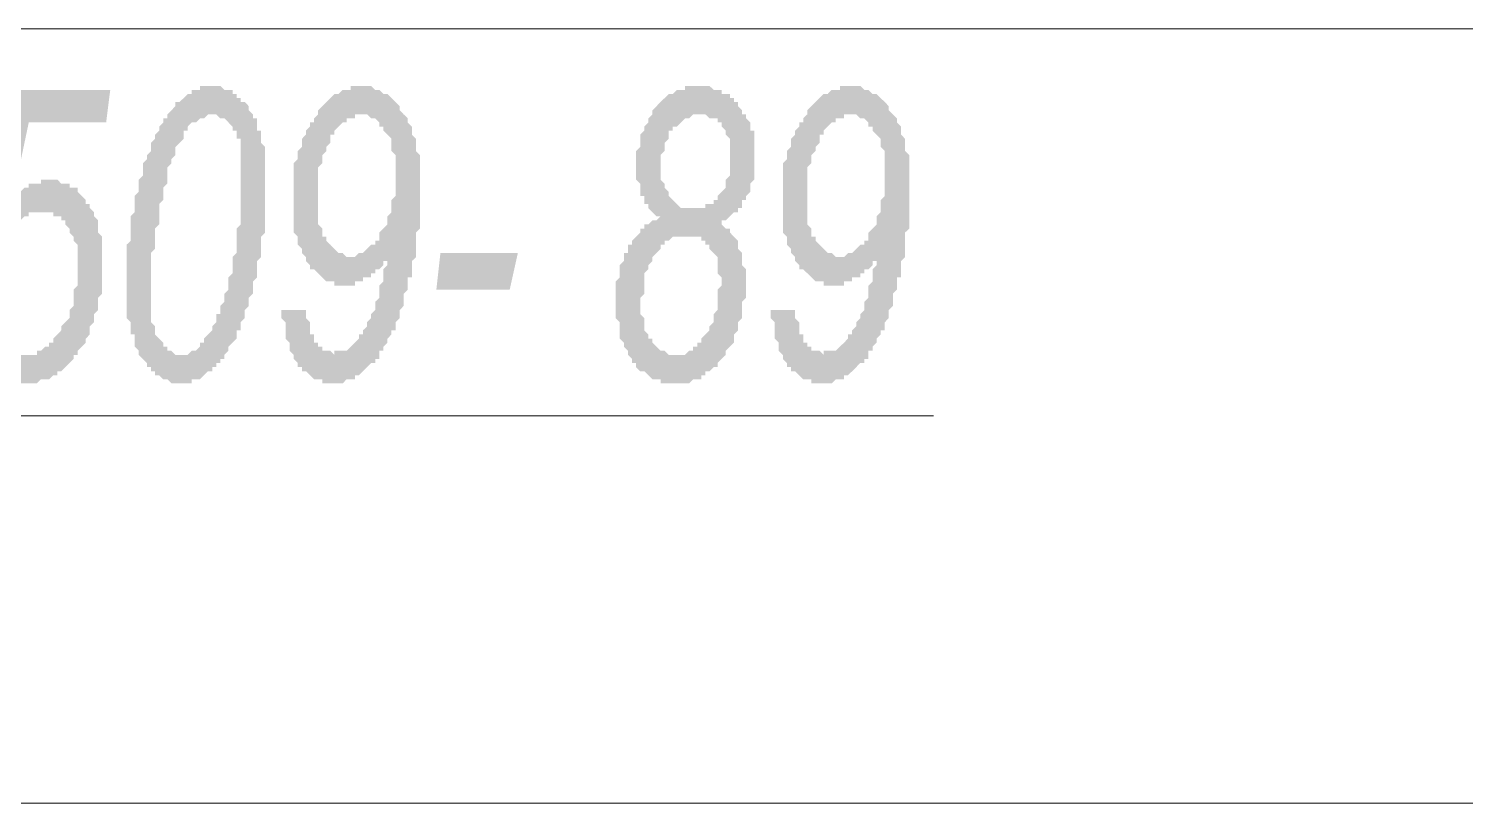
# Model space of a CAD drawing. Header units: millimetres. Extents: x 1372 to 666090, y 1285 to 31551.
# Drawn here: x 630924 to 632394, y 21939 to 22732 of the extents above; entities that cross this region are included whole.
import ezdxf

# ---------------------------------------------------------------- set-up
doc = ezdxf.new("R2010")
doc.units = ezdxf.units.MM
doc.layers.add('PDF _0', color=7, linetype='Continuous')
doc.layers.add('PDF _75-АЗ Штамп', color=7, linetype='Continuous')

msp = doc.modelspace()

# ---------------------------------------------------------------- hatches: boundary and pattern name
at = {"layer": 'PDF _75-АЗ Штамп', "transparency": 33554559}
msp.add_hatch(color=256, dxfattribs=at).paths.add_polyline_path([(630861.6, 22460.5), (630886.6, 22464.7), (630886.6, 22456.3), (630886.6, 22452.2), (630886.6, 22452.2), (630886.6, 22448), (630886.6, 22443.8), (630886.6, 22439.6), (630890.8, 22439.6), (630890.8, 22435.5), (630890.8, 22431.3), (630890.8, 22427.1), (630895, 22423), (630895, 22418.8), (630899.2, 22414.6), (630899.2, 22414.6), (630899.2, 22410.4), (630903.3, 22406.3), (630903.3, 22406.3), (630907.5, 22402.1), (630911.7, 22402.1), (630911.7, 22402.1), (630915.8, 22397.9), (630920, 22397.9), (630920, 22397.9), (630924.2, 22397.9), (630924.2, 22397.9), (630928.3, 22397.9), (630932.5, 22397.9), (630932.5, 22402.1), (630936.7, 22402.1), (630936.7, 22402.1), (630940.9, 22406.3), (630945, 22406.3), (630945, 22410.4), (630945, 22410.4), (630949.2, 22410.4), (630949.2, 22414.6), (630953.4, 22418.8), (630953.4, 22418.8), (630957.5, 22423), (630957.5, 22427.1), (630961.7, 22431.3), (630961.7, 22431.3), (630965.9, 22435.5), (630965.9, 22439.6), (630965.9, 22443.8), (630965.9, 22443.8), (630970.1, 22448), (630970.1, 22452.2), (630970.1, 22456.3), (630970.1, 22460.5), (630970.1, 22464.7), (630974.2, 22468.8), (630974.2, 22473), (630974.2, 22477.2), (630974.2, 22481.4), (630974.2, 22485.5), (630974.2, 22489.7), (630974.2, 22489.7), (630974.2, 22493.9), (630974.2, 22498), (630974.2, 22502.2), (630974.2, 22506.4), (630974.2, 22510.6), (630970.1, 22514.7), (630970.1, 22518.9), (630970.1, 22518.9), (630965.9, 22523.1), (630965.9, 22527.2), (630965.9, 22527.2), (630961.7, 22531.4), (630961.7, 22535.6), (630957.5, 22535.6), (630957.5, 22539.8), (630953.4, 22539.8), (630949.2, 22539.8), (630949.2, 22543.9), (630945, 22543.9), (630940.9, 22543.9), (630940.9, 22543.9), (630936.7, 22543.9), (630932.5, 22543.9), (630932.5, 22543.9), (630928.3, 22543.9), (630924.2, 22543.9), (630924.2, 22539.8), (630920, 22539.8), (630915.8, 22535.6), (630915.8, 22535.6), (630911.7, 22535.6), (630911.7, 22531.4), (630907.5, 22531.4), (630907.5, 22527.2), (630903.3, 22523.1), (630903.3, 22523.1), (630899.2, 22518.9), (630899.2, 22514.7), (630899.2, 22514.7), (630874.1, 22514.7), (630907.5, 22669.1), (631007.6, 22669.1), (631003.4, 22635.7), (630924.2, 22635.7), (630907.5, 22556.4), (630911.7, 22560.6), (630911.7, 22564.8), (630915.8, 22564.8), (630920, 22569), (630920, 22569), (630924.2, 22569), (630924.2, 22573.1), (630928.3, 22573.1), (630928.3, 22573.1), (630932.5, 22573.1), (630936.7, 22573.1), (630936.7, 22577.3), (630940.9, 22577.3), (630945, 22577.3), (630945, 22577.3), (630949.2, 22577.3), (630953.4, 22577.3), (630953.4, 22577.3), (630957.5, 22573.1), (630961.7, 22573.1), (630961.7, 22573.1), (630965.9, 22573.1), (630965.9, 22569), (630970.1, 22569), (630974.2, 22569), (630974.2, 22564.8), (630978.4, 22560.6), (630978.4, 22560.6), (630982.6, 22556.4), (630982.6, 22556.4), (630982.6, 22552.3), (630986.7, 22552.3), (630986.7, 22548.1), (630990.9, 22543.9), (630990.9, 22543.9), (630990.9, 22539.8), (630995.1, 22535.6), (630995.1, 22531.4), (630995.1, 22527.2), (630995.1, 22523.1), (630999.3, 22518.9), (630999.3, 22514.7), (630999.3, 22514.7), (630999.3, 22506.4), (630999.3, 22502.2), (630999.3, 22498), (630999.3, 22493.9), (630999.3, 22493.9), (630999.3, 22489.7), (630999.3, 22485.5), (630999.3, 22481.4), (630999.3, 22477.2), (630999.3, 22473), (630999.3, 22468.8), (630999.3, 22464.7), (630999.3, 22460.5), (630995.1, 22456.3), (630995.1, 22452.2), (630995.1, 22448), (630995.1, 22443.8), (630990.9, 22439.6), (630990.9, 22435.5), (630990.9, 22431.3), (630990.9, 22431.3), (630986.7, 22427.1), (630986.7, 22423), (630986.7, 22418.8), (630982.6, 22414.6), (630982.6, 22410.4), (630978.4, 22406.3), (630978.4, 22406.3), (630974.2, 22402.1), (630974.2, 22397.9), (630970.1, 22397.9), (630970.1, 22393.8), (630965.9, 22389.6), (630965.9, 22389.6), (630961.7, 22385.4), (630961.7, 22385.4), (630957.5, 22381.2), (630953.4, 22381.2), (630953.4, 22377.1), (630949.2, 22377.1), (630949.2, 22377.1), (630945, 22372.9), (630940.9, 22372.9), (630940.9, 22372.9), (630936.7, 22372.9), (630932.5, 22368.7), (630932.5, 22368.7), (630928.3, 22368.7), (630924.2, 22368.7), (630924.2, 22368.7), (630920, 22368.7), (630915.8, 22368.7), (630915.8, 22368.7), (630911.7, 22368.7), (630907.5, 22368.7), (630907.5, 22372.9), (630903.3, 22372.9), (630899.2, 22372.9), (630899.2, 22372.9), (630895, 22377.1), (630895, 22377.1), (630890.8, 22381.2), (630890.8, 22381.2), (630886.6, 22381.2), (630882.5, 22385.4), (630882.5, 22389.6), (630878.3, 22389.6), (630878.3, 22393.8), (630874.1, 22397.9), (630874.1, 22397.9), (630874.1, 22402.1), (630870, 22406.3), (630870, 22410.4), (630870, 22414.6), (630865.8, 22414.6), (630865.8, 22418.8), (630865.8, 22423), (630865.8, 22427.1), (630861.6, 22431.3), (630861.6, 22435.5), (630861.6, 22439.6), (630861.6, 22443.8), (630861.6, 22448), (630861.6, 22452.2), (630861.6, 22452.2), (630861.6, 22456.3), (630861.6, 22460.5)])
h = msp.add_hatch(color=256, dxfattribs=at)
h.paths.add_polyline_path([(631024.3, 22473), (631024.3, 22477.2), (631024.3, 22481.4), (631024.3, 22485.5), (631024.3, 22489.7), (631024.3, 22493.9), (631024.3, 22498), (631024.3, 22498), (631024.3, 22502.2), (631024.3, 22506.4), (631024.3, 22510.6), (631028.5, 22514.7), (631028.5, 22518.9), (631028.5, 22523.1), (631028.5, 22527.2), (631028.5, 22531.4), (631028.5, 22535.6), (631028.5, 22539.8), (631032.6, 22543.9), (631032.6, 22548.1), (631032.6, 22552.3), (631032.6, 22556.4), (631032.6, 22560.6), (631036.8, 22564.8), (631036.8, 22569), (631036.8, 22573.1), (631036.8, 22577.3), (631041, 22581.5), (631041, 22585.6), (631041, 22589.8), (631041, 22594), (631045.1, 22598.2), (631045.1, 22602.3), (631045.1, 22602.3), (631049.3, 22606.5), (631049.3, 22610.7), (631049.3, 22610.7), (631049.3, 22614.8), (631053.5, 22619), (631053.5, 22623.2), (631057.7, 22627.4), (631057.7, 22627.4), (631057.7, 22631.5), (631061.8, 22635.7), (631061.8, 22639.9), (631066, 22639.9), (631066, 22644), (631070.2, 22648.2), (631070.2, 22648.2), (631070.2, 22648.2), (631074.3, 22652.4), (631074.3, 22656.6), (631078.5, 22656.6), (631082.7, 22660.7), (631082.7, 22660.7), (631086.9, 22664.9), (631086.9, 22664.9), (631091, 22664.9), (631091, 22669.1), (631095.2, 22669.1), (631099.4, 22669.1), (631099.4, 22673.2), (631103.5, 22673.2), (631107.7, 22673.2), (631107.7, 22673.2), (631111.9, 22673.2), (631116.1, 22673.2), (631116.1, 22673.2), (631120.2, 22673.2), (631124.4, 22669.1), (631124.4, 22669.1), (631128.6, 22669.1), (631132.7, 22669.1), (631132.7, 22664.9), (631136.9, 22664.9), (631136.9, 22660.7), (631141.1, 22660.7), (631141.1, 22656.6), (631145.3, 22656.6), (631149.4, 22652.4), (631149.4, 22652.4), (631149.4, 22648.2), (631153.6, 22644), (631153.6, 22639.9), (631157.8, 22639.9), (631157.8, 22635.7), (631157.8, 22631.5), (631157.8, 22627.4), (631161.9, 22627.4), (631161.9, 22623.2), (631161.9, 22619), (631161.9, 22614.8), (631166.1, 22610.7), (631166.1, 22606.5), (631166.1, 22602.3), (631166.1, 22598.2), (631166.1, 22594), (631166.1, 22589.8), (631166.1, 22585.6), (631166.1, 22581.5), (631166.1, 22577.3), (631166.1, 22573.1), (631166.1, 22569), (631166.1, 22564.8), (631166.1, 22560.6), (631166.1, 22556.4), (631166.1, 22552.3), (631166.1, 22548.1), (631166.1, 22543.9), (631166.1, 22539.8), (631166.1, 22535.6), (631166.1, 22531.4), (631166.1, 22527.2), (631166.1, 22527.2), (631166.1, 22523.1), (631161.9, 22518.9), (631161.9, 22514.7), (631161.9, 22510.6), (631161.9, 22506.4), (631161.9, 22502.2), (631161.9, 22498), (631157.8, 22493.9), (631157.8, 22489.7), (631157.8, 22485.5), (631157.8, 22481.4), (631157.8, 22477.2), (631157.8, 22477.2), (631153.6, 22473), (631153.6, 22468.8), (631153.6, 22464.7), (631153.6, 22460.5), (631149.4, 22456.3), (631149.4, 22452.2), (631149.4, 22448), (631145.3, 22443.8), (631145.3, 22439.6), (631145.3, 22435.5), (631141.1, 22431.3), (631141.1, 22427.1), (631141.1, 22423), (631136.9, 22423), (631136.9, 22418.8), (631136.9, 22414.6), (631132.7, 22410.4), (631132.7, 22410.4), (631128.6, 22406.3), (631128.6, 22402.1), (631128.6, 22402.1), (631124.4, 22397.9), (631124.4, 22393.8), (631120.2, 22393.8), (631120.2, 22389.6), (631116.1, 22389.6), (631116.1, 22385.4), (631111.9, 22385.4), (631111.9, 22381.2), (631107.7, 22381.2), (631103.5, 22377.1), (631103.5, 22377.1), (631099.4, 22372.9), (631099.4, 22372.9), (631095.2, 22372.9), (631091, 22372.9), (631091, 22368.7), (631086.9, 22368.7), (631082.7, 22368.7), (631082.7, 22368.7), (631078.5, 22368.7), (631074.3, 22368.7), (631074.3, 22368.7), (631070.2, 22368.7), (631066, 22372.9), (631066, 22372.9), (631061.8, 22372.9), (631061.8, 22372.9), (631057.7, 22377.1), (631053.5, 22377.1), (631053.5, 22381.2), (631049.3, 22381.2), (631049.3, 22385.4), (631045.1, 22385.4), (631045.1, 22389.6), (631041, 22393.8), (631041, 22393.8), (631036.8, 22397.9), (631036.8, 22402.1), (631036.8, 22402.1), (631032.6, 22406.3), (631032.6, 22410.4), (631032.6, 22414.6), (631032.6, 22418.8), (631028.5, 22418.8), (631028.5, 22423), (631028.5, 22427.1), (631028.5, 22431.3), (631024.3, 22435.5), (631024.3, 22439.6), (631024.3, 22443.8), (631024.3, 22448), (631024.3, 22452.2), (631024.3, 22456.3), (631024.3, 22460.5), (631024.3, 22464.7), (631024.3, 22473), (631024.3, 22473)], flags=0)
h.paths.add_polyline_path([(631049.3, 22460.5), (631049.3, 22456.3), (631049.3, 22452.2), (631049.3, 22448), (631049.3, 22443.8), (631049.3, 22439.6), (631049.3, 22435.5), (631049.3, 22431.3), (631053.5, 22427.1), (631053.5, 22427.1), (631053.5, 22423), (631053.5, 22418.8), (631057.7, 22414.6), (631057.7, 22414.6), (631061.8, 22410.4), (631061.8, 22406.3), (631066, 22406.3), (631066, 22402.1), (631070.2, 22402.1), (631070.2, 22402.1), (631074.3, 22397.9), (631078.5, 22397.9), (631078.5, 22397.9), (631078.5, 22397.9), (631082.7, 22397.9), (631086.9, 22397.9), (631086.9, 22397.9), (631091, 22402.1), (631095.2, 22402.1), (631095.2, 22402.1), (631099.4, 22406.3), (631099.4, 22410.4), (631103.5, 22410.4), (631103.5, 22414.6), (631107.7, 22418.8), (631107.7, 22418.8), (631107.7, 22418.8), (631111.9, 22423), (631111.9, 22427.1), (631111.9, 22427.1), (631116.1, 22431.3), (631116.1, 22435.5), (631116.1, 22439.6), (631120.2, 22439.6), (631120.2, 22443.8), (631120.2, 22448), (631124.4, 22452.2), (631124.4, 22456.3), (631124.4, 22460.5), (631128.6, 22464.7), (631128.6, 22468.8), (631128.6, 22473), (631128.6, 22477.2), (631132.7, 22481.4), (631132.7, 22485.5), (631132.7, 22489.7), (631132.7, 22493.9), (631132.7, 22498), (631136.9, 22502.2), (631136.9, 22506.4), (631136.9, 22510.6), (631136.9, 22514.7), (631136.9, 22523.1), (631136.9, 22527.2), (631141.1, 22531.4), (631141.1, 22535.6), (631141.1, 22539.8), (631141.1, 22543.9), (631141.1, 22548.1), (631141.1, 22552.3), (631141.1, 22556.4), (631141.1, 22560.6), (631141.1, 22560.6), (631141.1, 22564.8), (631141.1, 22569), (631141.1, 22573.1), (631141.1, 22577.3), (631141.1, 22581.5), (631141.1, 22581.5), (631141.1, 22589.8), (631141.1, 22594), (631141.1, 22598.2), (631141.1, 22602.3), (631141.1, 22606.5), (631141.1, 22610.7), (631141.1, 22614.8), (631141.1, 22619), (631136.9, 22619), (631136.9, 22623.2), (631136.9, 22627.4), (631132.7, 22627.4), (631132.7, 22631.5), (631128.6, 22635.7), (631128.6, 22635.7), (631124.4, 22639.9), (631124.4, 22639.9), (631120.2, 22639.9), (631116.1, 22644), (631116.1, 22644), (631111.9, 22644), (631111.9, 22644), (631107.7, 22644), (631107.7, 22644), (631103.5, 22639.9), (631099.4, 22639.9), (631099.4, 22639.9), (631095.2, 22635.7), (631091, 22635.7), (631091, 22635.7), (631086.9, 22631.5), (631086.9, 22627.4), (631082.7, 22627.4), (631082.7, 22623.2), (631082.7, 22619), (631078.5, 22614.8), (631078.5, 22614.8), (631074.3, 22610.7), (631074.3, 22606.5), (631074.3, 22606.5), (631074.3, 22602.3), (631070.2, 22598.2), (631070.2, 22594), (631070.2, 22594), (631066, 22589.8), (631066, 22585.6), (631066, 22581.5), (631066, 22577.3), (631066, 22573.1), (631061.8, 22569), (631061.8, 22564.8), (631061.8, 22560.6), (631061.8, 22556.4), (631057.7, 22552.3), (631057.7, 22548.1), (631057.7, 22543.9), (631057.7, 22539.8), (631057.7, 22531.4), (631053.5, 22527.2), (631053.5, 22523.1), (631053.5, 22518.9), (631053.5, 22514.7), (631053.5, 22510.6), (631053.5, 22506.4), (631049.3, 22502.2), (631049.3, 22498), (631049.3, 22493.9), (631049.3, 22489.7), (631049.3, 22485.5), (631049.3, 22481.4), (631049.3, 22477.2), (631049.3, 22473), (631049.3, 22468.8), (631049.3, 22464.7), (631049.3, 22464.7), (631049.3, 22460.5)], flags=0)
h = msp.add_hatch(color=256, dxfattribs=at)
h.paths.add_polyline_path([(631182.8, 22443.8), (631207.8, 22443.8), (631207.8, 22439.6), (631207.8, 22435.5), (631212, 22431.3), (631212, 22427.1), (631212, 22423), (631212, 22418.8), (631216.2, 22418.8), (631216.2, 22414.6), (631216.2, 22410.4), (631220.3, 22410.4), (631220.3, 22406.3), (631224.5, 22406.3), (631224.5, 22402.1), (631228.7, 22402.1), (631228.7, 22402.1), (631232.9, 22402.1), (631237, 22397.9), (631237, 22397.9), (631237, 22402.1), (631241.2, 22402.1), (631245.4, 22402.1), (631245.4, 22402.1), (631249.5, 22402.1), (631253.7, 22406.3), (631253.7, 22406.3), (631257.9, 22410.4), (631257.9, 22410.4), (631262.1, 22414.6), (631262.1, 22418.8), (631266.2, 22418.8), (631266.2, 22423), (631270.4, 22427.1), (631270.4, 22427.1), (631270.4, 22431.3), (631274.6, 22435.5), (631274.6, 22439.6), (631274.6, 22439.6), (631278.7, 22443.8), (631278.7, 22448), (631278.7, 22452.2), (631282.9, 22456.3), (631282.9, 22460.5), (631282.9, 22464.7), (631282.9, 22468.8), (631287.1, 22473), (631287.1, 22477.2), (631287.1, 22481.4), (631287.1, 22485.5), (631291.3, 22489.7), (631291.3, 22493.9), (631291.3, 22493.9), (631287.1, 22493.9), (631287.1, 22489.7), (631282.9, 22485.5), (631278.7, 22485.5), (631278.7, 22481.4), (631274.6, 22481.4), (631274.6, 22477.2), (631270.4, 22477.2), (631270.4, 22477.2), (631266.2, 22477.2), (631266.2, 22473), (631262.1, 22473), (631257.9, 22473), (631257.9, 22468.8), (631253.7, 22468.8), (631249.5, 22468.8), (631249.5, 22468.8), (631249.5, 22468.8), (631245.4, 22468.8), (631241.2, 22468.8), (631237, 22468.8), (631237, 22473), (631232.9, 22473), (631232.9, 22473), (631228.7, 22473), (631224.5, 22477.2), (631224.5, 22477.2), (631220.3, 22481.4), (631220.3, 22481.4), (631216.2, 22485.5), (631212, 22485.5), (631212, 22489.7), (631212, 22489.7), (631207.8, 22493.9), (631207.8, 22493.9), (631207.8, 22498), (631203.7, 22502.2), (631203.7, 22506.4), (631203.7, 22506.4), (631199.5, 22510.6), (631199.5, 22514.7), (631199.5, 22518.9), (631195.3, 22523.1), (631195.3, 22527.2), (631195.3, 22531.4), (631195.3, 22535.6), (631195.3, 22539.8), (631195.3, 22543.9), (631195.3, 22548.1), (631195.3, 22552.3), (631195.3, 22556.4), (631195.3, 22556.4), (631195.3, 22560.6), (631195.3, 22564.8), (631195.3, 22569), (631195.3, 22573.1), (631195.3, 22577.3), (631195.3, 22581.5), (631195.3, 22585.6), (631195.3, 22589.8), (631195.3, 22594), (631199.5, 22598.2), (631199.5, 22598.2), (631199.5, 22602.3), (631199.5, 22606.5), (631203.7, 22610.7), (631203.7, 22614.8), (631203.7, 22619), (631207.8, 22623.2), (631207.8, 22623.2), (631207.8, 22627.4), (631212, 22631.5), (631212, 22635.7), (631216.2, 22635.7), (631216.2, 22639.9), (631216.2, 22639.9), (631220.3, 22644), (631220.3, 22648.2), (631224.5, 22652.4), (631224.5, 22652.4), (631228.7, 22656.6), (631228.7, 22656.6), (631232.9, 22660.7), (631232.9, 22660.7), (631237, 22664.9), (631241.2, 22664.9), (631241.2, 22664.9), (631245.4, 22669.1), (631245.4, 22669.1), (631249.5, 22669.1), (631253.7, 22669.1), (631253.7, 22673.2), (631257.9, 22673.2), (631262.1, 22673.2), (631262.1, 22673.2), (631266.2, 22673.2), (631266.2, 22673.2), (631270.4, 22673.2), (631274.6, 22673.2), (631274.6, 22673.2), (631278.7, 22669.1), (631282.9, 22669.1), (631282.9, 22669.1), (631287.1, 22664.9), (631291.3, 22664.9), (631291.3, 22664.9), (631295.4, 22660.7), (631295.4, 22660.7), (631299.6, 22656.6), (631299.6, 22656.6), (631303.8, 22652.4), (631303.8, 22648.2), (631307.9, 22644), (631307.9, 22644), (631307.9, 22644), (631312.1, 22639.9), (631312.1, 22635.7), (631312.1, 22635.7), (631316.3, 22631.5), (631316.3, 22627.4), (631316.3, 22623.2), (631320.5, 22619), (631320.5, 22619), (631320.5, 22614.8), (631320.5, 22610.7), (631320.5, 22606.5), (631324.6, 22602.3), (631324.6, 22598.2), (631324.6, 22594), (631324.6, 22589.8), (631324.6, 22585.6), (631324.6, 22581.5), (631324.6, 22573.1), (631324.6, 22569), (631324.6, 22569), (631324.6, 22564.8), (631324.6, 22560.6), (631324.6, 22556.4), (631324.6, 22552.3), (631324.6, 22548.1), (631324.6, 22543.9), (631324.6, 22539.8), (631324.6, 22535.6), (631324.6, 22531.4), (631324.6, 22527.2), (631320.5, 22523.1), (631320.5, 22518.9), (631320.5, 22514.7), (631320.5, 22510.6), (631320.5, 22506.4), (631320.5, 22502.2), (631320.5, 22498), (631316.3, 22493.9), (631316.3, 22489.7), (631316.3, 22485.5), (631316.3, 22481.4), (631316.3, 22477.2), (631312.1, 22477.2), (631312.1, 22473), (631312.1, 22468.8), (631312.1, 22464.7), (631307.9, 22460.5), (631307.9, 22456.3), (631307.9, 22452.2), (631307.9, 22448), (631303.8, 22443.8), (631303.8, 22439.6), (631303.8, 22435.5), (631299.6, 22431.3), (631299.6, 22427.1), (631299.6, 22423), (631295.4, 22423), (631295.4, 22418.8), (631291.3, 22414.6), (631291.3, 22410.4), (631291.3, 22410.4), (631287.1, 22406.3), (631287.1, 22402.1), (631282.9, 22402.1), (631282.9, 22397.9), (631282.9, 22393.8), (631278.7, 22393.8), (631278.7, 22389.6), (631278.7, 22389.6), (631274.6, 22389.6), (631270.4, 22385.4), (631270.4, 22385.4), (631266.2, 22381.2), (631266.2, 22381.2), (631262.1, 22377.1), (631257.9, 22377.1), (631257.9, 22372.9), (631253.7, 22372.9), (631253.7, 22372.9), (631249.5, 22372.9), (631245.4, 22368.7), (631245.4, 22368.7), (631241.2, 22368.7), (631237, 22368.7), (631237, 22368.7), (631232.9, 22368.7), (631232.9, 22368.7), (631228.7, 22368.7), (631224.5, 22368.7), (631224.5, 22372.9), (631220.3, 22372.9), (631216.2, 22372.9), (631216.2, 22372.9), (631212, 22377.1), (631212, 22377.1), (631207.8, 22381.2), (631203.7, 22381.2), (631203.7, 22385.4), (631199.5, 22385.4), (631199.5, 22389.6), (631199.5, 22389.6), (631195.3, 22393.8), (631195.3, 22397.9), (631191.1, 22402.1), (631191.1, 22402.1), (631191.1, 22406.3), (631191.1, 22410.4), (631187, 22414.6), (631187, 22418.8), (631187, 22423), (631187, 22427.1), (631187, 22431.3), (631182.8, 22435.5), (631182.8, 22439.6), (631182.8, 22443.8)], flags=0)
h.paths.add_polyline_path([(631220.3, 22560.6), (631220.3, 22556.4), (631220.3, 22552.3), (631220.3, 22548.1), (631220.3, 22543.9), (631220.3, 22539.8), (631220.3, 22535.6), (631220.3, 22531.4), (631224.5, 22527.2), (631224.5, 22523.1), (631224.5, 22518.9), (631228.7, 22518.9), (631228.7, 22514.7), (631232.9, 22510.6), (631232.9, 22510.6), (631237, 22506.4), (631237, 22506.4), (631241.2, 22502.2), (631241.2, 22502.2), (631245.4, 22502.2), (631249.5, 22498), (631249.5, 22498), (631253.7, 22498), (631253.7, 22498), (631257.9, 22498), (631257.9, 22498), (631262.1, 22502.2), (631266.2, 22502.2), (631266.2, 22502.2), (631270.4, 22506.4), (631270.4, 22506.4), (631274.6, 22510.6), (631278.7, 22510.6), (631278.7, 22514.7), (631282.9, 22514.7), (631282.9, 22518.9), (631282.9, 22523.1), (631287.1, 22527.2), (631287.1, 22527.2), (631291.3, 22531.4), (631291.3, 22535.6), (631291.3, 22539.8), (631295.4, 22543.9), (631295.4, 22548.1), (631295.4, 22552.3), (631295.4, 22556.4), (631299.6, 22560.6), (631299.6, 22564.8), (631299.6, 22569), (631299.6, 22573.1), (631299.6, 22577.3), (631299.6, 22581.5), (631299.6, 22581.5), (631299.6, 22585.6), (631299.6, 22589.8), (631299.6, 22594), (631299.6, 22598.2), (631299.6, 22602.3), (631295.4, 22606.5), (631295.4, 22610.7), (631295.4, 22614.8), (631295.4, 22619), (631291.3, 22623.2), (631291.3, 22623.2), (631287.1, 22627.4), (631287.1, 22631.5), (631282.9, 22631.5), (631282.9, 22635.7), (631282.9, 22635.7), (631278.7, 22639.9), (631274.6, 22639.9), (631274.6, 22639.9), (631270.4, 22644), (631266.2, 22644), (631266.2, 22644), (631266.2, 22644), (631262.1, 22644), (631257.9, 22644), (631257.9, 22639.9), (631253.7, 22639.9), (631249.5, 22639.9), (631249.5, 22635.7), (631249.5, 22635.7), (631245.4, 22635.7), (631241.2, 22631.5), (631241.2, 22631.5), (631237, 22627.4), (631237, 22623.2), (631232.9, 22623.2), (631232.9, 22619), (631232.9, 22619), (631232.9, 22614.8), (631228.7, 22610.7), (631228.7, 22606.5), (631224.5, 22602.3), (631224.5, 22602.3), (631224.5, 22598.2), (631224.5, 22594), (631220.3, 22589.8), (631220.3, 22585.6), (631220.3, 22581.5), (631220.3, 22577.3), (631220.3, 22573.1), (631220.3, 22569), (631220.3, 22564.8), (631220.3, 22560.6), (631220.3, 22560.6)], flags=0)
h = msp.add_hatch(color=256, dxfattribs=at)
h.paths.add_polyline_path([(631570.7, 22539.8), (631566.6, 22539.8), (631562.4, 22543.9), (631562.4, 22543.9), (631558.2, 22548.1), (631558.2, 22552.3), (631554.1, 22552.3), (631554.1, 22556.4), (631554.1, 22560.6), (631549.9, 22560.6), (631549.9, 22564.8), (631549.9, 22569), (631549.9, 22573.1), (631545.7, 22577.3), (631545.7, 22581.5), (631545.7, 22585.6), (631545.7, 22589.8), (631545.7, 22589.8), (631545.7, 22594), (631545.7, 22598.2), (631545.7, 22602.3), (631545.7, 22606.5), (631549.9, 22610.7), (631549.9, 22614.8), (631549.9, 22619), (631549.9, 22623.2), (631554.1, 22627.4), (631554.1, 22631.5), (631554.1, 22631.5), (631558.2, 22635.7), (631558.2, 22639.9), (631558.2, 22639.9), (631562.4, 22644), (631562.4, 22648.2), (631566.6, 22652.4), (631566.6, 22652.4), (631570.7, 22656.6), (631570.7, 22656.6), (631574.9, 22660.7), (631574.9, 22660.7), (631579.1, 22664.9), (631583.3, 22664.9), (631583.3, 22664.9), (631587.4, 22669.1), (631587.4, 22669.1), (631591.6, 22669.1), (631595.8, 22669.1), (631595.8, 22673.2), (631599.9, 22673.2), (631604.1, 22673.2), (631608.3, 22673.2), (631608.3, 22673.2), (631612.5, 22673.2), (631616.6, 22673.2), (631616.6, 22673.2), (631620.8, 22673.2), (631625, 22669.1), (631629.1, 22669.1), (631629.1, 22669.1), (631633.3, 22669.1), (631633.3, 22664.9), (631637.5, 22664.9), (631641.7, 22664.9), (631641.7, 22660.7), (631645.8, 22660.7), (631645.8, 22656.6), (631650, 22656.6), (631650, 22652.4), (631650, 22652.4), (631654.2, 22648.2), (631654.2, 22644), (631658.3, 22644), (631658.3, 22639.9), (631662.5, 22635.7), (631662.5, 22631.5), (631662.5, 22627.4), (631666.7, 22627.4), (631666.7, 22623.2), (631666.7, 22619), (631666.7, 22614.8), (631666.7, 22610.7), (631666.7, 22606.5), (631666.7, 22602.3), (631666.7, 22602.3), (631666.7, 22598.2), (631666.7, 22594), (631666.7, 22589.8), (631666.7, 22585.6), (631666.7, 22581.5), (631666.7, 22577.3), (631662.5, 22573.1), (631662.5, 22569), (631662.5, 22564.8), (631658.3, 22560.6), (631658.3, 22560.6), (631658.3, 22556.4), (631654.2, 22556.4), (631654.2, 22552.3), (631654.2, 22548.1), (631650, 22548.1), (631650, 22543.9), (631645.8, 22543.9), (631641.7, 22539.8), (631641.7, 22539.8), (631637.5, 22535.6), (631633.3, 22535.6), (631633.3, 22531.4), (631633.3, 22531.4), (631637.5, 22527.2), (631641.7, 22527.2), (631641.7, 22523.1), (631645.8, 22518.9), (631645.8, 22518.9), (631650, 22514.7), (631650, 22510.6), (631650, 22510.6), (631650, 22506.4), (631654.2, 22502.2), (631654.2, 22498), (631654.2, 22493.9), (631654.2, 22489.7), (631658.3, 22485.5), (631658.3, 22485.5), (631658.3, 22477.2), (631658.3, 22473), (631658.3, 22473), (631658.3, 22468.8), (631658.3, 22464.7), (631658.3, 22460.5), (631658.3, 22456.3), (631654.2, 22452.2), (631654.2, 22448), (631654.2, 22443.8), (631654.2, 22439.6), (631654.2, 22435.5), (631650, 22431.3), (631650, 22427.1), (631650, 22427.1), (631650, 22423), (631645.8, 22418.8), (631645.8, 22414.6), (631645.8, 22410.4), (631641.7, 22406.3), (631641.7, 22406.3), (631637.5, 22402.1), (631637.5, 22402.1), (631637.5, 22397.9), (631633.3, 22393.8), (631633.3, 22393.8), (631629.1, 22389.6), (631629.1, 22385.4), (631625, 22385.4), (631620.8, 22381.2), (631620.8, 22381.2), (631616.6, 22381.2), (631616.6, 22377.1), (631612.5, 22377.1), (631612.5, 22372.9), (631608.3, 22372.9), (631604.1, 22372.9), (631604.1, 22372.9), (631599.9, 22368.7), (631595.8, 22368.7), (631595.8, 22368.7), (631591.6, 22368.7), (631587.4, 22368.7), (631583.3, 22368.7), (631583.3, 22368.7), (631579.1, 22368.7), (631574.9, 22368.7), (631570.7, 22368.7), (631570.7, 22372.9), (631566.6, 22372.9), (631562.4, 22372.9), (631562.4, 22372.9), (631558.2, 22377.1), (631558.2, 22377.1), (631554.1, 22381.2), (631554.1, 22381.2), (631549.9, 22381.2), (631545.7, 22385.4), (631545.7, 22389.6), (631541.5, 22389.6), (631541.5, 22393.8), (631541.5, 22393.8), (631537.4, 22397.9), (631537.4, 22402.1), (631533.2, 22406.3), (631533.2, 22406.3), (631533.2, 22410.4), (631529, 22414.6), (631529, 22418.8), (631529, 22423), (631529, 22427.1), (631529, 22431.3), (631524.9, 22435.5), (631524.9, 22439.6), (631524.9, 22443.8), (631524.9, 22448), (631524.9, 22448), (631524.9, 22456.3), (631524.9, 22460.5), (631524.9, 22464.7), (631524.9, 22468.8), (631524.9, 22473), (631529, 22477.2), (631529, 22477.2), (631529, 22481.4), (631529, 22485.5), (631529, 22489.7), (631533.2, 22493.9), (631533.2, 22498), (631533.2, 22502.2), (631537.4, 22502.2), (631537.4, 22506.4), (631537.4, 22510.6), (631541.5, 22510.6), (631541.5, 22514.7), (631545.7, 22518.9), (631545.7, 22518.9), (631549.9, 22523.1), (631549.9, 22527.2), (631554.1, 22527.2), (631554.1, 22531.4), (631558.2, 22531.4), (631562.4, 22535.6), (631562.4, 22535.6), (631566.6, 22535.6), (631570.7, 22539.8)], flags=0)
h.paths.add_polyline_path([(631570.7, 22589.8), (631570.7, 22585.6), (631570.7, 22581.5), (631570.7, 22577.3), (631574.9, 22573.1), (631574.9, 22569), (631574.9, 22569), (631579.1, 22564.8), (631579.1, 22560.6), (631579.1, 22560.6), (631583.3, 22556.4), (631583.3, 22556.4), (631587.4, 22552.3), (631587.4, 22552.3), (631591.6, 22548.1), (631595.8, 22548.1), (631595.8, 22548.1), (631599.9, 22548.1), (631604.1, 22548.1), (631604.1, 22548.1), (631608.3, 22548.1), (631608.3, 22548.1), (631612.5, 22548.1), (631616.6, 22548.1), (631616.6, 22552.3), (631620.8, 22552.3), (631625, 22552.3), (631625, 22556.4), (631629.1, 22556.4), (631629.1, 22560.6), (631633.3, 22564.8), (631633.3, 22564.8), (631633.3, 22564.8), (631637.5, 22569), (631637.5, 22573.1), (631637.5, 22577.3), (631641.7, 22581.5), (631641.7, 22581.5), (631641.7, 22585.6), (631641.7, 22589.8), (631641.7, 22594), (631641.7, 22598.2), (631641.7, 22602.3), (631641.7, 22606.5), (631641.7, 22610.7), (631641.7, 22614.8), (631641.7, 22619), (631641.7, 22619), (631637.5, 22623.2), (631637.5, 22627.4), (631633.3, 22631.5), (631633.3, 22631.5), (631633.3, 22635.7), (631629.1, 22635.7), (631629.1, 22639.9), (631625, 22639.9), (631625, 22639.9), (631620.8, 22639.9), (631616.6, 22644), (631612.5, 22644), (631612.5, 22644), (631612.5, 22644), (631608.3, 22644), (631604.1, 22644), (631604.1, 22644), (631599.9, 22639.9), (631595.8, 22639.9), (631595.8, 22639.9), (631591.6, 22635.7), (631591.6, 22635.7), (631587.4, 22631.5), (631583.3, 22631.5), (631583.3, 22627.4), (631579.1, 22627.4), (631579.1, 22623.2), (631579.1, 22619), (631574.9, 22614.8), (631574.9, 22614.8), (631574.9, 22610.7), (631574.9, 22606.5), (631570.7, 22602.3), (631570.7, 22598.2), (631570.7, 22594), (631570.7, 22589.8), (631570.7, 22589.8)], flags=0)
h.paths.add_polyline_path([(631549.9, 22448), (631549.9, 22443.8), (631549.9, 22439.6), (631554.1, 22435.5), (631554.1, 22431.3), (631554.1, 22427.1), (631554.1, 22423), (631554.1, 22423), (631558.2, 22418.8), (631558.2, 22414.6), (631562.4, 22414.6), (631562.4, 22410.4), (631566.6, 22406.3), (631566.6, 22406.3), (631566.6, 22406.3), (631570.7, 22402.1), (631574.9, 22402.1), (631574.9, 22402.1), (631579.1, 22397.9), (631583.3, 22397.9), (631583.3, 22397.9), (631587.4, 22397.9), (631587.4, 22397.9), (631591.6, 22397.9), (631591.6, 22397.9), (631595.8, 22397.9), (631599.9, 22402.1), (631599.9, 22402.1), (631604.1, 22402.1), (631604.1, 22406.3), (631608.3, 22406.3), (631608.3, 22410.4), (631612.5, 22410.4), (631612.5, 22414.6), (631616.6, 22418.8), (631616.6, 22418.8), (631620.8, 22423), (631620.8, 22427.1), (631625, 22431.3), (631625, 22435.5), (631625, 22435.5), (631625, 22439.6), (631629.1, 22443.8), (631629.1, 22448), (631629.1, 22452.2), (631629.1, 22456.3), (631629.1, 22460.5), (631629.1, 22464.7), (631633.3, 22468.8), (631633.3, 22473), (631633.3, 22473), (631633.3, 22477.2), (631629.1, 22481.4), (631629.1, 22485.5), (631629.1, 22489.7), (631629.1, 22493.9), (631629.1, 22498), (631625, 22502.2), (631625, 22502.2), (631620.8, 22506.4), (631620.8, 22506.4), (631620.8, 22510.6), (631616.6, 22510.6), (631616.6, 22514.7), (631612.5, 22514.7), (631612.5, 22518.9), (631608.3, 22518.9), (631604.1, 22518.9), (631604.1, 22518.9), (631599.9, 22518.9), (631595.8, 22518.9), (631595.8, 22518.9), (631591.6, 22518.9), (631587.4, 22518.9), (631587.4, 22518.9), (631583.3, 22518.9), (631579.1, 22514.7), (631579.1, 22514.7), (631574.9, 22514.7), (631574.9, 22510.6), (631570.7, 22510.6), (631570.7, 22506.4), (631566.6, 22502.2), (631566.6, 22502.2), (631566.6, 22502.2), (631562.4, 22498), (631562.4, 22493.9), (631558.2, 22489.7), (631558.2, 22489.7), (631558.2, 22485.5), (631554.1, 22481.4), (631554.1, 22477.2), (631554.1, 22473), (631554.1, 22468.8), (631554.1, 22464.7), (631554.1, 22460.5), (631549.9, 22456.3), (631549.9, 22452.2), (631549.9, 22448), (631549.9, 22448)], flags=0)
h = msp.add_hatch(color=256, dxfattribs=at)
h.paths.add_polyline_path([(631683.4, 22443.8), (631708.4, 22443.8), (631708.4, 22439.6), (631708.4, 22435.5), (631712.6, 22431.3), (631712.6, 22427.1), (631712.6, 22423), (631712.6, 22418.8), (631716.7, 22418.8), (631716.7, 22414.6), (631716.7, 22410.4), (631720.9, 22410.4), (631720.9, 22406.3), (631725.1, 22406.3), (631725.1, 22402.1), (631729.3, 22402.1), (631729.3, 22402.1), (631733.4, 22402.1), (631737.6, 22397.9), (631737.6, 22397.9), (631737.6, 22402.1), (631741.8, 22402.1), (631745.9, 22402.1), (631745.9, 22402.1), (631750.1, 22402.1), (631754.3, 22406.3), (631754.3, 22406.3), (631758.5, 22410.4), (631758.5, 22410.4), (631762.6, 22414.6), (631762.6, 22418.8), (631766.8, 22418.8), (631766.8, 22423), (631771, 22427.1), (631771, 22427.1), (631771, 22431.3), (631775.1, 22435.5), (631775.1, 22439.6), (631775.1, 22439.6), (631779.3, 22443.8), (631779.3, 22448), (631779.3, 22452.2), (631783.5, 22456.3), (631783.5, 22460.5), (631783.5, 22464.7), (631783.5, 22468.8), (631787.7, 22473), (631787.7, 22477.2), (631787.7, 22481.4), (631787.7, 22485.5), (631791.8, 22489.7), (631791.8, 22493.9), (631791.8, 22493.9), (631787.7, 22493.9), (631787.7, 22489.7), (631783.5, 22485.5), (631779.3, 22485.5), (631779.3, 22481.4), (631775.1, 22481.4), (631775.1, 22477.2), (631771, 22477.2), (631771, 22477.2), (631766.8, 22477.2), (631766.8, 22473), (631762.6, 22473), (631758.5, 22473), (631758.5, 22468.8), (631754.3, 22468.8), (631750.1, 22468.8), (631750.1, 22468.8), (631750.1, 22468.8), (631745.9, 22468.8), (631741.8, 22468.8), (631737.6, 22468.8), (631737.6, 22473), (631733.4, 22473), (631733.4, 22473), (631729.3, 22473), (631725.1, 22477.2), (631725.1, 22477.2), (631720.9, 22481.4), (631720.9, 22481.4), (631716.7, 22485.5), (631712.6, 22485.5), (631712.6, 22489.7), (631712.6, 22489.7), (631708.4, 22493.9), (631708.4, 22493.9), (631708.4, 22498), (631704.2, 22502.2), (631704.2, 22506.4), (631704.2, 22506.4), (631700.1, 22510.6), (631700.1, 22514.7), (631700.1, 22518.9), (631695.9, 22523.1), (631695.9, 22527.2), (631695.9, 22531.4), (631695.9, 22535.6), (631695.9, 22539.8), (631695.9, 22543.9), (631695.9, 22548.1), (631695.9, 22552.3), (631695.9, 22556.4), (631695.9, 22556.4), (631695.9, 22560.6), (631695.9, 22564.8), (631695.9, 22569), (631695.9, 22573.1), (631695.9, 22577.3), (631695.9, 22581.5), (631695.9, 22585.6), (631695.9, 22589.8), (631695.9, 22594), (631700.1, 22598.2), (631700.1, 22598.2), (631700.1, 22602.3), (631700.1, 22606.5), (631704.2, 22610.7), (631704.2, 22614.8), (631704.2, 22619), (631708.4, 22623.2), (631708.4, 22623.2), (631708.4, 22627.4), (631712.6, 22631.5), (631712.6, 22635.7), (631716.7, 22635.7), (631716.7, 22639.9), (631716.7, 22639.9), (631720.9, 22644), (631720.9, 22648.2), (631725.1, 22652.4), (631725.1, 22652.4), (631729.3, 22656.6), (631729.3, 22656.6), (631733.4, 22660.7), (631733.4, 22660.7), (631737.6, 22664.9), (631741.8, 22664.9), (631741.8, 22664.9), (631745.9, 22669.1), (631745.9, 22669.1), (631750.1, 22669.1), (631754.3, 22669.1), (631754.3, 22673.2), (631758.5, 22673.2), (631762.6, 22673.2), (631762.6, 22673.2), (631766.8, 22673.2), (631766.8, 22673.2), (631771, 22673.2), (631775.1, 22673.2), (631775.1, 22673.2), (631779.3, 22669.1), (631783.5, 22669.1), (631783.5, 22669.1), (631787.7, 22664.9), (631791.8, 22664.9), (631791.8, 22664.9), (631796, 22660.7), (631796, 22660.7), (631800.2, 22656.6), (631800.2, 22656.6), (631804.3, 22652.4), (631804.3, 22648.2), (631808.5, 22644), (631808.5, 22644), (631808.5, 22644), (631812.7, 22639.9), (631812.7, 22635.7), (631812.7, 22635.7), (631816.9, 22631.5), (631816.9, 22627.4), (631816.9, 22623.2), (631821, 22619), (631821, 22619), (631821, 22614.8), (631821, 22610.7), (631821, 22606.5), (631825.2, 22602.3), (631825.2, 22598.2), (631825.2, 22594), (631825.2, 22589.8), (631825.2, 22585.6), (631825.2, 22581.5), (631825.2, 22573.1), (631825.2, 22569), (631825.2, 22569), (631825.2, 22564.8), (631825.2, 22560.6), (631825.2, 22556.4), (631825.2, 22552.3), (631825.2, 22548.1), (631825.2, 22543.9), (631825.2, 22539.8), (631825.2, 22535.6), (631825.2, 22531.4), (631825.2, 22527.2), (631821, 22523.1), (631821, 22518.9), (631821, 22514.7), (631821, 22510.6), (631821, 22506.4), (631821, 22502.2), (631821, 22498), (631816.9, 22493.9), (631816.9, 22489.7), (631816.9, 22485.5), (631816.9, 22481.4), (631816.9, 22477.2), (631812.7, 22477.2), (631812.7, 22473), (631812.7, 22468.8), (631812.7, 22464.7), (631808.5, 22460.5), (631808.5, 22456.3), (631808.5, 22452.2), (631808.5, 22448), (631804.3, 22443.8), (631804.3, 22439.6), (631804.3, 22435.5), (631800.2, 22431.3), (631800.2, 22427.1), (631800.2, 22423), (631796, 22423), (631796, 22418.8), (631791.8, 22414.6), (631791.8, 22410.4), (631791.8, 22410.4), (631787.7, 22406.3), (631787.7, 22402.1), (631783.5, 22402.1), (631783.5, 22397.9), (631783.5, 22393.8), (631779.3, 22393.8), (631779.3, 22389.6), (631779.3, 22389.6), (631775.1, 22389.6), (631771, 22385.4), (631771, 22385.4), (631766.8, 22381.2), (631766.8, 22381.2), (631762.6, 22377.1), (631758.5, 22377.1), (631758.5, 22372.9), (631754.3, 22372.9), (631754.3, 22372.9), (631750.1, 22372.9), (631745.9, 22368.7), (631745.9, 22368.7), (631741.8, 22368.7), (631737.6, 22368.7), (631737.6, 22368.7), (631737.6, 22368.7), (631733.4, 22368.7), (631729.3, 22368.7), (631725.1, 22368.7), (631725.1, 22372.9), (631720.9, 22372.9), (631716.7, 22372.9), (631716.7, 22372.9), (631712.6, 22377.1), (631712.6, 22377.1), (631708.4, 22381.2), (631704.2, 22381.2), (631704.2, 22385.4), (631700.1, 22385.4), (631700.1, 22389.6), (631700.1, 22389.6), (631695.9, 22393.8), (631695.9, 22397.9), (631691.7, 22402.1), (631691.7, 22402.1), (631691.7, 22406.3), (631691.7, 22410.4), (631687.5, 22414.6), (631687.5, 22418.8), (631687.5, 22423), (631687.5, 22427.1), (631687.5, 22431.3), (631683.4, 22435.5), (631683.4, 22439.6), (631683.4, 22443.8)], flags=0)
h.paths.add_polyline_path([(631720.9, 22560.6), (631720.9, 22556.4), (631720.9, 22552.3), (631720.9, 22548.1), (631720.9, 22543.9), (631720.9, 22539.8), (631720.9, 22535.6), (631720.9, 22531.4), (631725.1, 22527.2), (631725.1, 22523.1), (631725.1, 22518.9), (631729.3, 22518.9), (631729.3, 22514.7), (631733.4, 22510.6), (631733.4, 22510.6), (631737.6, 22506.4), (631737.6, 22506.4), (631741.8, 22502.2), (631741.8, 22502.2), (631745.9, 22502.2), (631750.1, 22498), (631750.1, 22498), (631754.3, 22498), (631754.3, 22498), (631758.5, 22498), (631758.5, 22498), (631762.6, 22502.2), (631766.8, 22502.2), (631766.8, 22502.2), (631771, 22506.4), (631771, 22506.4), (631775.1, 22510.6), (631779.3, 22510.6), (631779.3, 22514.7), (631783.5, 22514.7), (631783.5, 22518.9), (631783.5, 22523.1), (631787.7, 22527.2), (631787.7, 22527.2), (631791.8, 22531.4), (631791.8, 22535.6), (631791.8, 22539.8), (631796, 22543.9), (631796, 22548.1), (631796, 22552.3), (631796, 22556.4), (631800.2, 22560.6), (631800.2, 22564.8), (631800.2, 22569), (631800.2, 22573.1), (631800.2, 22577.3), (631800.2, 22581.5), (631800.2, 22581.5), (631800.2, 22585.6), (631800.2, 22589.8), (631800.2, 22594), (631800.2, 22598.2), (631800.2, 22602.3), (631800.2, 22606.5), (631796, 22610.7), (631796, 22614.8), (631796, 22619), (631791.8, 22623.2), (631791.8, 22623.2), (631787.7, 22627.4), (631787.7, 22631.5), (631783.5, 22631.5), (631783.5, 22635.7), (631783.5, 22635.7), (631779.3, 22639.9), (631775.1, 22639.9), (631775.1, 22639.9), (631771, 22644), (631771, 22644), (631766.8, 22644), (631766.8, 22644), (631762.6, 22644), (631758.5, 22644), (631758.5, 22639.9), (631754.3, 22639.9), (631750.1, 22639.9), (631750.1, 22635.7), (631750.1, 22635.7), (631745.9, 22635.7), (631741.8, 22631.5), (631741.8, 22631.5), (631737.6, 22627.4), (631737.6, 22623.2), (631733.4, 22623.2), (631733.4, 22619), (631733.4, 22619), (631733.4, 22614.8), (631729.3, 22610.7), (631729.3, 22606.5), (631725.1, 22602.3), (631725.1, 22602.3), (631725.1, 22598.2), (631725.1, 22594), (631720.9, 22589.8), (631720.9, 22585.6), (631720.9, 22581.5), (631720.9, 22577.3), (631720.9, 22573.1), (631720.9, 22569), (631720.9, 22564.8), (631720.9, 22560.6), (631720.9, 22560.6)], flags=0)

# ---------------------------------------------------------------- linework, layer by layer
at = {"layer": 'PDF _0', "lineweight": 18}
for points in [[(638090.6, 22731.6), (619774, 22731.6)], [(638090.6, 21939.1), (619774, 21939.1)]]:
    msp.add_lwpolyline(points, close=True, dxfattribs=at)
at = {"layer": 'PDF _0', "lineweight": 9}
msp.add_lwpolyline([(627491.1, 22335.4), (631850.2, 22335.4)], dxfattribs=at)
at = {"layer": 'PDF _75-АЗ Штамп', "lineweight": 25, "transparency": 33554559}
msp.add_solid([(631341.3, 22464.7), (631345.5, 22502.2), (631416.4, 22464.7), (631424.7, 22502.2)], dxfattribs=at)

doc.saveas('drawing.dxf')
